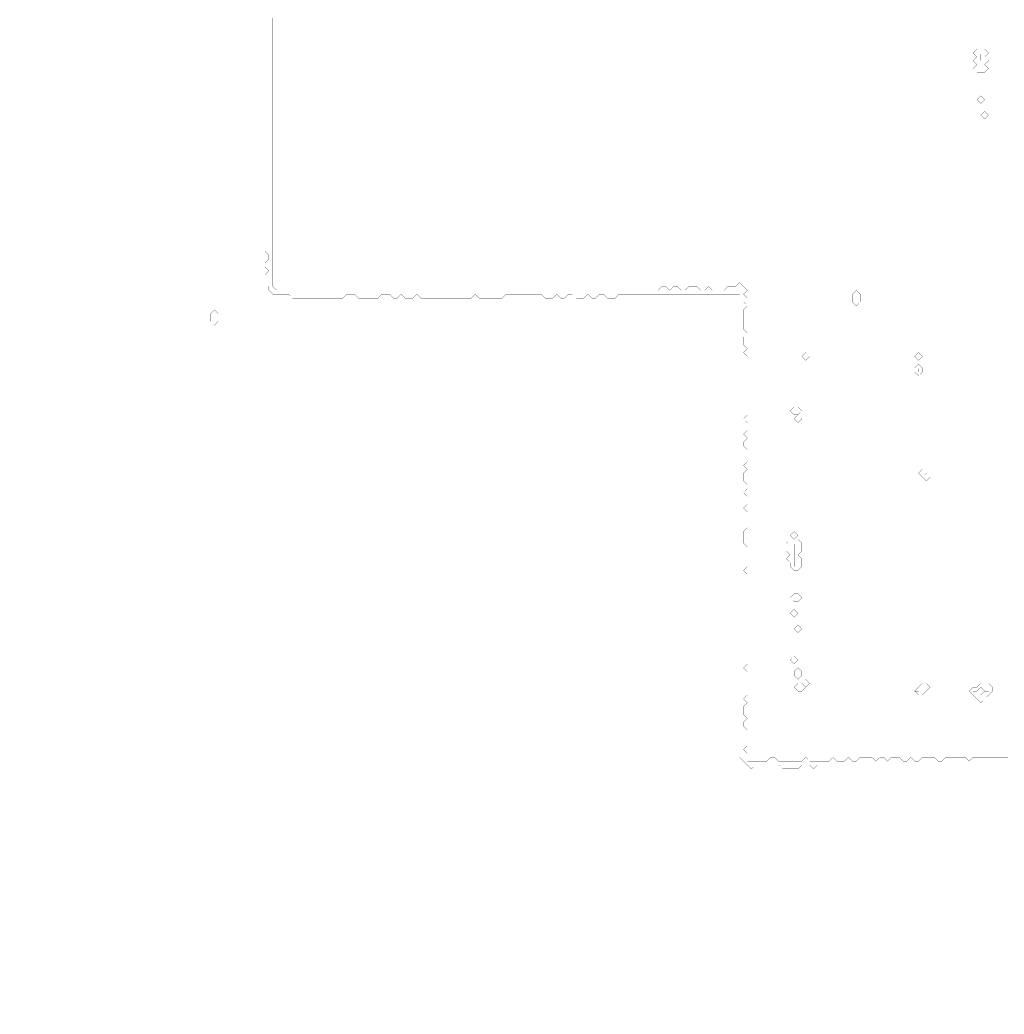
# Model space of a CAD drawing. Header units: metres. Extents: x 0 to 4929, y -4929 to 0.
# Drawn here: x 0 to 2440, y -4929 to -2464 of the extents above; entities that cross this region are included whole.
import ezdxf

# ---------------------------------------------------------------- set-up
doc = ezdxf.new("R2010")
doc.units = ezdxf.units.M
for name, color, linetype in [('conductor', 1, 'Continuous'), ('dielectric', 8, 'Continuous'), ('substrate', 5, 'Continuous')]:
    doc.layers.add(name, color=color, linetype=linetype)

msp = doc.modelspace()

# ---------------------------------------------------------------- linework, layer by layer
at = {"layer": 'conductor', "const_width": 0.5}
msp.add_lwpolyline([(626.9, -2459.4), (626.9, -2469), (626.9, -2478.6), (626.9, -2488.3), (626.9, -2497.9), (626.9, -2507.6), (626.9, -2517.2), (626.9, -2526.9), (626.9, -2536.5), (626.9, -2546.2), (626.9, -2555.8), (626.9, -2565.4), (626.9, -2575.1), (626.9, -2584.7), (626.9, -2594.4), (626.9, -2604), (626.9, -2613.7), (626.9, -2623.3), (626.9, -2633), (626.9, -2642.6), (626.9, -2652.2), (626.9, -2661.9), (626.9, -2671.5), (626.9, -2681.2), (626.9, -2690.8), (626.9, -2700.5), (626.9, -2710.1), (626.9, -2719.8), (626.9, -2729.4), (626.9, -2739), (626.9, -2748.7), (626.9, -2758.3), (626.9, -2768), (626.9, -2777.6), (626.9, -2787.3), (626.9, -2796.9), (626.9, -2806.6), (626.9, -2816.2), (626.9, -2825.8), (626.9, -2835.5), (626.9, -2845.1), (626.9, -2854.8), (626.9, -2864.4), (626.9, -2874.1), (626.9, -2883.7), (626.9, -2893.4), (626.9, -2903), (626.9, -2912.6), (626.9, -2922.3), (626.9, -2931.9), (626.9, -2941.6), (626.9, -2951.2), (626.9, -2960.9), (626.9, -2970.5), (626.9, -2980.2), (626.9, -2989.8), (626.9, -2999.4), (626.9, -3009.1), (626.9, -3018.7), (626.9, -3028.4), (626.9, -3038), (626.9, -3047.7), (626.9, -3057.3), (626.9, -3067), (626.9, -3076.6), (626.9, -3086.2), (626.9, -3095.9), (626.9, -3105.5), (626.9, -3115.2), (626.9, -3124.8), (636.5, -3134.5), (646.2, -3134.5), (655.8, -3134.5), (665.5, -3134.5), (675.1, -3134.5), (684.8, -3134.5), (694.4, -3134.5), (704.1, -3134.5), (713.7, -3134.5), (723.3, -3134.5), (733, -3134.5), (742.6, -3134.5), (752.3, -3134.5), (761.9, -3134.5), (771.6, -3134.5), (781.2, -3134.5), (790.9, -3134.5), (800.5, -3134.5), (810.1, -3134.5), (819.8, -3134.5), (829.4, -3134.5), (839.1, -3134.5), (848.7, -3134.5), (858.4, -3134.5), (868, -3134.5), (877.7, -3134.5), (887.3, -3134.5), (896.9, -3134.5), (906.6, -3134.5), (916.2, -3134.5), (925.9, -3134.5), (935.5, -3134.5), (945.2, -3134.5), (954.8, -3134.5), (964.5, -3134.5), (974.1, -3134.5), (983.7, -3134.5), (993.4, -3134.5), (1003, -3134.5), (1012.7, -3134.5), (1022.3, -3134.5), (1032, -3134.5), (1041.6, -3134.5), (1051.3, -3134.5), (1060.9, -3134.5), (1070.5, -3134.5), (1080.2, -3134.5), (1089.8, -3134.5), (1099.5, -3134.5), (1109.1, -3134.5), (1118.8, -3134.5), (1128.4, -3134.5), (1138.1, -3134.5), (1147.7, -3134.5), (1157.3, -3134.5), (1167, -3134.5), (1176.6, -3134.5), (1186.3, -3134.5), (1195.9, -3134.5), (1205.6, -3134.5), (1215.2, -3134.5), (1224.9, -3134.5), (1234.5, -3134.5), (1244.1, -3134.5), (1253.8, -3134.5), (1263.4, -3134.5), (1273.1, -3134.5), (1282.7, -3134.5), (1292.4, -3134.5), (1302, -3134.5), (1311.7, -3134.5), (1321.3, -3134.5), (1330.9, -3134.5), (1340.6, -3134.5), (1350.2, -3134.5), (1359.9, -3134.5), (1369.5, -3134.5), (1379.2, -3134.5), (1388.8, -3134.5), (1398.5, -3134.5), (1408.1, -3134.5), (1417.7, -3134.5), (1427.4, -3134.5), (1437, -3134.5), (1446.7, -3134.5), (1456.3, -3134.5), (1466, -3134.5), (1475.6, -3134.5), (1485.3, -3134.5), (1494.9, -3134.5), (1504.5, -3134.5), (1514.2, -3134.5), (1523.8, -3134.5), (1533.5, -3134.5), (1543.1, -3134.5), (1552.8, -3134.5), (1562.4, -3134.5), (1572.1, -3134.5), (1581.7, -3134.5), (1591.3, -3124.8), (1601, -3124.8), (1610.6, -3134.5), (1620.3, -3124.8), (1629.9, -3124.8), (1639.6, -3134.5), (1649.2, -3134.5), (1658.9, -3124.8), (1668.5, -3124.8), (1678.1, -3124.8), (1687.8, -3134.5), (1697.4, -3134.5), (1707.1, -3124.8), (1716.7, -3134.5), (1726.4, -3134.5), (1736, -3134.5), (1745.7, -3134.5), (1755.3, -3124.8), (1764.9, -3124.8), (1774.6, -3124.8), (1784.2, -3115.2), (1793.9, -3124.8), (1803.5, -3134.5), (1793.9, -3144.1), (1803.5, -3153.8), (1793.9, -3163.4), (1803.5, -3173.1), (1793.9, -3182.7), (1793.9, -3192.3), (1793.9, -3202), (1793.9, -3211.6), (1793.9, -3221.3), (1793.9, -3230.9), (1803.5, -3240.6), (1793.9, -3250.2), (1793.9, -3259.9), (1793.9, -3269.5), (1803.5, -3279.1), (1793.9, -3288.8), (1803.5, -3298.4), (1803.5, -3308.1), (1803.5, -3317.7), (1803.5, -3327.4), (1803.5, -3337), (1803.5, -3346.7), (1803.5, -3356.3), (1803.5, -3365.9), (1803.5, -3375.6), (1803.5, -3385.2), (1803.5, -3394.9), (1803.5, -3404.5), (1803.5, -3414.2), (1803.5, -3423.8), (1803.5, -3433.5), (1803.5, -3443.1), (1793.9, -3452.7), (1803.5, -3462.4), (1803.5, -3472), (1803.5, -3481.7), (1793.9, -3491.3), (1803.5, -3501), (1793.9, -3510.6), (1793.9, -3520.3), (1803.5, -3529.9), (1803.5, -3539.5), (1803.5, -3549.2), (1803.5, -3558.8), (1793.9, -3568.5), (1803.5, -3578.1), (1793.9, -3587.8), (1793.9, -3597.4), (1793.9, -3607.1), (1803.5, -3616.7), (1803.5, -3626.3), (1793.9, -3636), (1803.5, -3645.6), (1803.5, -3655.3), (1803.5, -3664.9), (1793.9, -3674.6), (1803.5, -3684.2), (1803.5, -3693.9), (1803.5, -3703.5), (1803.5, -3713.1), (1803.5, -3722.8), (1793.9, -3732.4), (1793.9, -3742.1), (1793.9, -3751.7), (1793.9, -3761.4), (1803.5, -3771), (1803.5, -3780.7), (1803.5, -3790.3), (1803.5, -3799.9), (1803.5, -3809.6), (1803.5, -3819.2), (1793.9, -3828.9), (1803.5, -3838.5), (1803.5, -3848.2), (1803.5, -3857.8), (1803.5, -3867.5), (1803.5, -3877.1), (1803.5, -3886.7), (1803.5, -3896.4), (1803.5, -3906), (1803.5, -3915.7), (1803.5, -3925.3), (1803.5, -3935), (1803.5, -3944.6), (1803.5, -3954.3), (1803.5, -3963.9), (1803.5, -3973.5), (1803.5, -3983.2), (1803.5, -3992.8), (1803.5, -4002.5), (1803.5, -4012.1), (1803.5, -4021.8), (1803.5, -4031.4), (1803.5, -4041.1), (1803.5, -4050.7), (1803.5, -4060.3), (1793.9, -4070), (1803.5, -4079.6), (1803.5, -4089.3), (1803.5, -4098.9), (1803.5, -4108.6), (1803.5, -4118.2), (1803.5, -4127.9), (1803.5, -4137.5), (1793.9, -4147.1), (1803.5, -4156.8), (1793.9, -4166.4), (1793.9, -4176.1), (1793.9, -4185.7), (1803.5, -4195.4), (1793.9, -4205), (1793.9, -4214.7), (1803.5, -4224.3), (1803.5, -4233.9), (1803.5, -4243.6), (1803.5, -4253.2), (1803.5, -4262.9), (1793.9, -4272.5), (1803.5, -4282.2), (1803.5, -4291.8), (1803.5, -4301.5), (1813.2, -4301.5), (1822.8, -4301.5), (1832.5, -4301.5), (1842.1, -4301.5), (1851.8, -4301.5), (1861.4, -4291.8), (1871, -4291.8), (1880.7, -4301.5), (1890.3, -4301.5), (1900, -4301.5), (1909.6, -4301.5), (1919.3, -4301.5), (1928.9, -4301.5), (1938.6, -4301.5), (1948.2, -4291.8), (1957.8, -4301.5), (1967.5, -4301.5), (1977.1, -4301.5), (1986.8, -4301.5), (1996.4, -4301.5), (2006.1, -4301.5), (2015.7, -4291.8), (2025.4, -4301.5), (2035, -4301.5), (2044.6, -4301.5), (2054.3, -4291.8), (2063.9, -4301.5), (2073.6, -4301.5), (2083.2, -4291.8), (2092.9, -4291.8), (2102.5, -4291.8), (2112.2, -4291.8), (2121.8, -4301.5), (2131.4, -4291.8), (2141.1, -4291.8), (2150.7, -4301.5), (2160.4, -4291.8), (2170, -4291.8), (2179.7, -4291.8), (2189.3, -4301.5), (2199, -4301.5), (2208.6, -4291.8), (2218.2, -4301.5), (2227.9, -4301.5), (2237.5, -4291.8), (2247.2, -4291.8), (2256.8, -4291.8), (2266.5, -4291.8), (2276.1, -4301.5), (2285.8, -4301.5), (2295.4, -4291.8), (2305, -4291.8), (2314.7, -4291.8), (2324.3, -4291.8), (2334, -4291.8), (2343.6, -4291.8), (2353.3, -4301.5), (2362.9, -4291.8), (2372.6, -4291.8), (2382.2, -4291.8), (2391.8, -4291.8), (2401.5, -4291.8), (2411.1, -4291.8), (2420.8, -4291.8), (2430.4, -4291.8), (2440.1, -4291.8), (2449.7, -4291.8)], dxfattribs=at)
for points in [[(2362.9, -2546.2), (2372.6, -2536.5), (2382.2, -2536.5), (2391.8, -2536.5), (2401.5, -2546.2), (2391.8, -2555.8), (2401.5, -2565.4), (2391.8, -2575.1), (2401.5, -2584.7), (2391.8, -2594.4), (2382.2, -2594.4), (2372.6, -2594.4), (2362.9, -2584.7), (2372.6, -2575.1), (2362.9, -2565.4), (2372.6, -2555.8)], [(2372.6, -2661.9), (2382.2, -2652.2), (2391.8, -2661.9), (2382.2, -2671.5)], [(2382.2, -2700.5), (2391.8, -2690.8), (2401.5, -2700.5), (2391.8, -2710.1)], [(2063.9, -3144.1), (2073.6, -3134.5), (2083.2, -3144.1), (2083.2, -3153.8), (2083.2, -3163.4), (2073.6, -3173.1), (2063.9, -3163.4), (2063.9, -3153.8)], [(1938.6, -3298.4), (1948.2, -3288.8), (1957.8, -3298.4), (1948.2, -3308.1)], [(2218.2, -3298.4), (2227.9, -3288.8), (2237.5, -3298.4), (2227.9, -3308.1)], [(2218.2, -3327.4), (2227.9, -3317.7), (2237.5, -3327.4), (2237.5, -3337), (2227.9, -3346.7), (2218.2, -3337)], [(1909.6, -3433.5), (1919.3, -3423.8), (1928.9, -3423.8), (1938.6, -3433.5), (1928.9, -3443.1), (1919.3, -3443.1)], [(1919.3, -3452.7), (1928.9, -3443.1), (1938.6, -3452.7), (1928.9, -3462.4)], [(2227.9, -3587.8), (2237.5, -3578.1), (2247.2, -3587.8), (2237.5, -3597.4)], [(2237.5, -3597.4), (2247.2, -3587.8), (2256.8, -3597.4), (2247.2, -3607.1)], [(1909.6, -3742.1), (1919.3, -3732.4), (1928.9, -3742.1), (1919.3, -3751.7)], [(1900, -3761.4), (1909.6, -3751.7), (1919.3, -3751.7), (1928.9, -3751.7), (1938.6, -3761.4), (1938.6, -3771), (1938.6, -3780.7), (1928.9, -3790.3), (1938.6, -3799.9), (1938.6, -3809.6), (1938.6, -3819.2), (1928.9, -3828.9), (1919.3, -3828.9), (1909.6, -3819.2), (1909.6, -3809.6), (1900, -3799.9), (1909.6, -3790.3), (1900, -3780.7), (1900, -3771)], [(1909.6, -3896.4), (1919.3, -3886.7), (1928.9, -3886.7), (1938.6, -3896.4), (1928.9, -3906), (1919.3, -3906)], [(1909.6, -3935), (1919.3, -3925.3), (1928.9, -3935), (1919.3, -3944.6)], [(1919.3, -3973.5), (1928.9, -3963.9), (1938.6, -3973.5), (1928.9, -3983.2)], [(1909.6, -4050.7), (1919.3, -4041.1), (1928.9, -4050.7), (1919.3, -4060.3)], [(1919.3, -4079.6), (1928.9, -4070), (1938.6, -4079.6), (1938.6, -4089.3), (1928.9, -4098.9), (1919.3, -4089.3)], [(1919.3, -4118.2), (1928.9, -4108.6), (1938.6, -4108.6), (1948.2, -4118.2), (1938.6, -4127.9), (1928.9, -4127.9)], [(1938.6, -4108.6), (1948.2, -4098.9), (1957.8, -4108.6), (1948.2, -4118.2)], [(2227.9, -4118.2), (2237.5, -4108.6), (2247.2, -4108.6), (2256.8, -4118.2), (2247.2, -4127.9), (2237.5, -4137.5), (2227.9, -4137.5), (2218.2, -4127.9)], [(2372.6, -4118.2), (2382.2, -4108.6), (2391.8, -4108.6), (2401.5, -4108.6), (2411.1, -4118.2), (2411.1, -4127.9), (2401.5, -4137.5), (2391.8, -4147.1), (2382.2, -4156.8), (2372.6, -4147.1), (2362.9, -4137.5), (2353.3, -4127.9), (2362.9, -4118.2)]]:
    msp.add_lwpolyline(points, close=True, dxfattribs=at)
at = {"layer": 'dielectric', "const_width": 0.5}
msp.add_lwpolyline([(2382.2, -4137.5)], close=True, dxfattribs=at)
at = {"layer": 'substrate', "const_width": 0.5}
for points in [[(0, -2459.4), (0, -2469), (0, -2478.6), (0, -2488.3), (0, -2497.9), (0, -2507.6), (0, -2517.2), (0, -2526.9), (0, -2536.5), (0, -2546.2), (0, -2555.8), (0, -2565.4), (0, -2575.1), (0, -2584.7), (0, -2594.4), (0, -2604), (0, -2613.7), (0, -2623.3), (0, -2633), (0, -2642.6), (0, -2652.2), (0, -2661.9), (0, -2671.5), (0, -2681.2), (0, -2690.8), (0, -2700.5), (0, -2710.1), (0, -2719.8), (0, -2729.4), (0, -2739), (0, -2748.7), (0, -2758.3), (0, -2768), (0, -2777.6), (0, -2787.3), (0, -2796.9), (0, -2806.6), (0, -2816.2), (0, -2825.8), (0, -2835.5), (0, -2845.1), (0, -2854.8), (0, -2864.4), (0, -2874.1), (0, -2883.7), (0, -2893.4), (0, -2903), (0, -2912.6), (0, -2922.3), (0, -2931.9), (0, -2941.6), (0, -2951.2), (0, -2960.9), (0, -2970.5), (0, -2980.2), (0, -2989.8), (0, -2999.4), (0, -3009.1), (0, -3018.7), (0, -3028.4), (0, -3038), (0, -3047.7), (0, -3057.3), (0, -3067), (0, -3076.6), (0, -3086.2), (0, -3095.9), (0, -3105.5), (0, -3115.2), (0, -3124.8), (0, -3134.5), (0, -3144.1), (0, -3153.8), (0, -3163.4), (0, -3173.1), (0, -3182.7), (0, -3192.3), (0, -3202), (0, -3211.6), (0, -3221.3), (0, -3230.9), (0, -3240.6), (0, -3250.2), (0, -3259.9), (0, -3269.5), (0, -3279.1), (0, -3288.8), (0, -3298.4), (0, -3308.1), (0, -3317.7), (0, -3327.4), (0, -3337), (0, -3346.7), (0, -3356.3), (0, -3365.9), (0, -3375.6), (0, -3385.2), (0, -3394.9), (0, -3404.5), (0, -3414.2), (0, -3423.8), (0, -3433.5), (0, -3443.1), (0, -3452.7), (0, -3462.4), (0, -3472), (0, -3481.7), (0, -3491.3), (0, -3501), (0, -3510.6), (0, -3520.3), (0, -3529.9), (0, -3539.5), (0, -3549.2), (0, -3558.8), (0, -3568.5), (0, -3578.1), (0, -3587.8), (0, -3597.4), (0, -3607.1), (0, -3616.7), (0, -3626.3), (0, -3636), (0, -3645.6), (0, -3655.3), (0, -3664.9), (0, -3674.6), (0, -3684.2), (0, -3693.9), (0, -3703.5), (0, -3713.1), (0, -3722.8), (0, -3732.4), (0, -3742.1), (0, -3751.7), (0, -3761.4), (0, -3771), (0, -3780.7), (0, -3790.3), (0, -3799.9), (0, -3809.6), (0, -3819.2), (0, -3828.9), (0, -3838.5), (0, -3848.2), (0, -3857.8), (0, -3867.5), (0, -3877.1), (0, -3886.7), (0, -3896.4), (0, -3906), (0, -3915.7), (0, -3925.3), (0, -3935), (0, -3944.6), (0, -3954.3), (0, -3963.9), (0, -3973.5), (0, -3983.2), (0, -3992.8), (0, -4002.5), (0, -4012.1), (0, -4021.8), (0, -4031.4), (0, -4041.1), (0, -4050.7), (0, -4060.3), (0, -4070), (0, -4079.6), (0, -4089.3), (0, -4098.9), (0, -4108.6), (0, -4118.2), (0, -4127.9), (0, -4137.5), (0, -4147.1), (0, -4156.8), (0, -4166.4), (0, -4176.1), (0, -4185.7), (0, -4195.4), (0, -4205), (0, -4214.7), (0, -4224.3), (0, -4233.9), (0, -4243.6), (0, -4253.2), (0, -4262.9), (0, -4272.5), (0, -4282.2), (0, -4291.8), (0, -4301.5), (0, -4311.1), (0, -4320.8), (0, -4330.4), (0, -4340), (0, -4349.7), (0, -4359.3), (0, -4369), (0, -4378.6), (0, -4388.3), (0, -4397.9), (0, -4407.6), (0, -4417.2), (0, -4426.8), (0, -4436.5), (0, -4446.1), (0, -4455.8), (0, -4465.4), (0, -4475.1), (0, -4484.7), (0, -4494.4), (0, -4504), (0, -4513.6), (0, -4523.3), (0, -4532.9), (0, -4542.6), (0, -4552.2), (0, -4561.9), (0, -4571.5), (0, -4581.2), (0, -4590.8), (0, -4600.4), (0, -4610.1), (0, -4619.7), (0, -4629.4), (0, -4639), (0, -4648.7), (0, -4658.3), (0, -4668), (0, -4677.6), (0, -4687.2), (0, -4696.9), (0, -4706.5), (0, -4716.2), (0, -4725.8), (0, -4735.5), (0, -4745.1), (0, -4754.8), (0, -4764.4), (0, -4774), (0, -4783.7), (0, -4793.3), (0, -4803), (0, -4812.6), (0, -4822.3), (0, -4831.9), (0, -4841.6), (0, -4851.2), (0, -4860.8), (0, -4870.5), (0, -4880.1), (0, -4889.8), (0, -4899.4), (0, -4909.1), (0, -4918.7), (0, -4928.4), (9.6, -4928.4), (19.3, -4928.4), (28.9, -4928.4), (38.6, -4928.4), (48.2, -4928.4), (57.9, -4928.4), (67.5, -4928.4), (77.2, -4928.4), (86.8, -4928.4), (96.4, -4928.4), (106.1, -4928.4), (115.7, -4928.4), (125.4, -4928.4), (135, -4928.4), (144.7, -4928.4), (154.3, -4928.4), (164, -4928.4), (173.6, -4928.4), (183.2, -4928.4), (192.9, -4928.4), (202.5, -4928.4), (212.2, -4928.4), (221.8, -4928.4), (231.5, -4928.4), (241.1, -4928.4), (250.8, -4928.4), (260.4, -4928.4), (270, -4928.4), (279.7, -4928.4), (289.3, -4928.4), (299, -4928.4), (308.6, -4928.4), (318.3, -4928.4), (327.9, -4928.4), (337.6, -4928.4), (347.2, -4928.4), (356.8, -4928.4), (366.5, -4928.4), (376.1, -4928.4), (385.8, -4928.4), (395.4, -4928.4), (405.1, -4928.4), (414.7, -4928.4), (424.4, -4928.4), (434, -4928.4), (443.6, -4928.4), (453.3, -4928.4), (462.9, -4928.4), (472.6, -4928.4), (482.2, -4928.4), (491.9, -4928.4), (501.5, -4928.4), (511.2, -4928.4), (520.8, -4928.4), (530.4, -4928.4), (540.1, -4928.4), (549.7, -4928.4), (559.4, -4928.4), (569, -4928.4), (578.7, -4928.4), (588.3, -4928.4), (598, -4928.4), (607.6, -4928.4), (617.2, -4928.4), (626.9, -4928.4), (636.5, -4928.4), (646.2, -4928.4), (655.8, -4928.4), (665.5, -4928.4), (675.1, -4928.4), (684.8, -4928.4), (694.4, -4928.4), (704.1, -4928.4), (713.7, -4928.4), (723.3, -4928.4), (733, -4928.4), (742.6, -4928.4), (752.3, -4928.4), (761.9, -4928.4), (771.6, -4928.4), (781.2, -4928.4), (790.9, -4928.4), (800.5, -4928.4), (810.1, -4928.4), (819.8, -4928.4), (829.4, -4928.4), (839.1, -4928.4), (848.7, -4928.4), (858.4, -4928.4), (868, -4928.4), (877.7, -4928.4), (887.3, -4928.4), (896.9, -4928.4), (906.6, -4928.4), (916.2, -4928.4), (925.9, -4928.4), (935.5, -4928.4), (945.2, -4928.4), (954.8, -4928.4), (964.5, -4928.4), (974.1, -4928.4), (983.7, -4928.4), (993.4, -4928.4), (1003, -4928.4), (1012.7, -4928.4), (1022.3, -4928.4), (1032, -4928.4), (1041.6, -4928.4), (1051.3, -4928.4), (1060.9, -4928.4), (1070.5, -4928.4), (1080.2, -4928.4), (1089.8, -4928.4), (1099.5, -4928.4), (1109.1, -4928.4), (1118.8, -4928.4), (1128.4, -4928.4), (1138.1, -4928.4), (1147.7, -4928.4), (1157.3, -4928.4), (1167, -4928.4), (1176.6, -4928.4), (1186.3, -4928.4), (1195.9, -4928.4), (1205.6, -4928.4), (1215.2, -4928.4), (1224.9, -4928.4), (1234.5, -4928.4), (1244.1, -4928.4), (1253.8, -4928.4), (1263.4, -4928.4), (1273.1, -4928.4), (1282.7, -4928.4), (1292.4, -4928.4), (1302, -4928.4), (1311.7, -4928.4), (1321.3, -4928.4), (1330.9, -4928.4), (1340.6, -4928.4), (1350.2, -4928.4), (1359.9, -4928.4), (1369.5, -4928.4), (1379.2, -4928.4), (1388.8, -4928.4), (1398.5, -4928.4), (1408.1, -4928.4), (1417.7, -4928.4), (1427.4, -4928.4), (1437, -4928.4), (1446.7, -4928.4), (1456.3, -4928.4), (1466, -4928.4), (1475.6, -4928.4), (1485.3, -4928.4), (1494.9, -4928.4), (1504.5, -4928.4), (1514.2, -4928.4), (1523.8, -4928.4), (1533.5, -4928.4), (1543.1, -4928.4), (1552.8, -4928.4), (1562.4, -4928.4), (1572.1, -4928.4), (1581.7, -4928.4), (1591.3, -4928.4), (1601, -4928.4), (1610.6, -4928.4), (1620.3, -4928.4), (1629.9, -4928.4), (1639.6, -4928.4), (1649.2, -4928.4), (1658.9, -4928.4), (1668.5, -4928.4), (1678.1, -4928.4), (1687.8, -4928.4), (1697.4, -4928.4), (1707.1, -4928.4), (1716.7, -4928.4), (1726.4, -4928.4), (1736, -4928.4), (1745.7, -4928.4), (1755.3, -4928.4), (1764.9, -4928.4), (1774.6, -4928.4), (1784.2, -4928.4), (1793.9, -4928.4), (1803.5, -4928.4), (1813.2, -4928.4), (1822.8, -4928.4), (1832.5, -4928.4), (1842.1, -4928.4), (1851.8, -4928.4), (1861.4, -4928.4), (1871, -4928.4), (1880.7, -4928.4), (1890.3, -4928.4), (1900, -4928.4), (1909.6, -4928.4), (1919.3, -4928.4), (1928.9, -4928.4), (1938.6, -4928.4), (1948.2, -4928.4), (1957.8, -4928.4), (1967.5, -4928.4), (1977.1, -4928.4), (1986.8, -4928.4), (1996.4, -4928.4), (2006.1, -4928.4), (2015.7, -4928.4), (2025.4, -4928.4), (2035, -4928.4), (2044.6, -4928.4), (2054.3, -4928.4), (2063.9, -4928.4), (2073.6, -4928.4), (2083.2, -4928.4), (2092.9, -4928.4), (2102.5, -4928.4), (2112.2, -4928.4), (2121.8, -4928.4), (2131.4, -4928.4), (2141.1, -4928.4), (2150.7, -4928.4), (2160.4, -4928.4), (2170, -4928.4), (2179.7, -4928.4), (2189.3, -4928.4), (2199, -4928.4), (2208.6, -4928.4), (2218.2, -4928.4), (2227.9, -4928.4), (2237.5, -4928.4), (2247.2, -4928.4), (2256.8, -4928.4), (2266.5, -4928.4), (2276.1, -4928.4), (2285.8, -4928.4), (2295.4, -4928.4), (2305, -4928.4), (2314.7, -4928.4), (2324.3, -4928.4), (2334, -4928.4), (2343.6, -4928.4), (2353.3, -4928.4), (2362.9, -4928.4), (2372.6, -4928.4), (2382.2, -4928.4), (2391.8, -4928.4), (2401.5, -4928.4), (2411.1, -4928.4), (2420.8, -4928.4), (2430.4, -4928.4), (2440.1, -4928.4), (2449.7, -4928.4)], [(2449.7, -4311.1), (2440.1, -4311.1), (2430.4, -4311.1), (2420.8, -4311.1), (2411.1, -4311.1), (2401.5, -4311.1), (2391.8, -4311.1), (2382.2, -4311.1), (2372.6, -4311.1), (2362.9, -4311.1), (2353.3, -4311.1), (2343.6, -4311.1), (2334, -4311.1), (2324.3, -4311.1), (2314.7, -4311.1), (2305, -4311.1), (2295.4, -4311.1), (2285.8, -4311.1), (2276.1, -4311.1), (2266.5, -4311.1), (2256.8, -4311.1), (2247.2, -4311.1), (2237.5, -4311.1), (2227.9, -4311.1), (2218.2, -4311.1), (2208.6, -4311.1), (2199, -4311.1), (2189.3, -4311.1), (2179.7, -4311.1), (2170, -4311.1), (2160.4, -4311.1), (2150.7, -4311.1), (2141.1, -4311.1), (2131.4, -4311.1), (2121.8, -4311.1), (2112.2, -4311.1), (2102.5, -4311.1), (2092.9, -4311.1), (2083.2, -4311.1), (2073.6, -4311.1), (2063.9, -4311.1), (2054.3, -4311.1), (2044.6, -4311.1), (2035, -4311.1), (2025.4, -4311.1), (2015.7, -4311.1), (2006.1, -4311.1), (1996.4, -4311.1), (1986.8, -4311.1), (1977.1, -4311.1), (1967.5, -4320.8), (1957.8, -4311.1), (1948.2, -4311.1), (1938.6, -4311.1), (1928.9, -4320.8), (1919.3, -4320.8), (1909.6, -4320.8), (1900, -4320.8), (1890.3, -4320.8), (1880.7, -4311.1), (1871, -4311.1), (1861.4, -4311.1), (1851.8, -4311.1), (1842.1, -4311.1), (1832.5, -4311.1), (1822.8, -4311.1), (1813.2, -4320.8), (1803.5, -4311.1), (1793.9, -4301.5), (1784.2, -4291.8), (1784.2, -4282.2), (1784.2, -4272.5), (1784.2, -4262.9), (1784.2, -4253.2), (1784.2, -4243.6), (1784.2, -4233.9), (1784.2, -4224.3), (1784.2, -4214.7), (1784.2, -4205), (1784.2, -4195.4), (1784.2, -4185.7), (1784.2, -4176.1), (1784.2, -4166.4), (1784.2, -4156.8), (1784.2, -4147.1), (1784.2, -4137.5), (1784.2, -4127.9), (1784.2, -4118.2), (1784.2, -4108.6), (1784.2, -4098.9), (1784.2, -4089.3), (1784.2, -4079.6), (1784.2, -4070), (1784.2, -4060.3), (1784.2, -4050.7), (1784.2, -4041.1), (1784.2, -4031.4), (1784.2, -4021.8), (1784.2, -4012.1), (1784.2, -4002.5), (1784.2, -3992.8), (1784.2, -3983.2), (1784.2, -3973.5), (1784.2, -3963.9), (1784.2, -3954.3), (1784.2, -3944.6), (1784.2, -3935), (1784.2, -3925.3), (1784.2, -3915.7), (1784.2, -3906), (1784.2, -3896.4), (1784.2, -3886.7), (1784.2, -3877.1), (1784.2, -3867.5), (1784.2, -3857.8), (1784.2, -3848.2), (1784.2, -3838.5), (1784.2, -3828.9), (1784.2, -3819.2), (1784.2, -3809.6), (1784.2, -3799.9), (1784.2, -3790.3), (1784.2, -3780.7), (1784.2, -3771), (1784.2, -3761.4), (1784.2, -3751.7), (1784.2, -3742.1), (1784.2, -3732.4), (1784.2, -3722.8), (1784.2, -3713.1), (1784.2, -3703.5), (1784.2, -3693.9), (1784.2, -3684.2), (1784.2, -3674.6), (1784.2, -3664.9), (1784.2, -3655.3), (1784.2, -3645.6), (1784.2, -3636), (1784.2, -3626.3), (1784.2, -3616.7), (1784.2, -3607.1), (1784.2, -3597.4), (1784.2, -3587.8), (1784.2, -3578.1), (1784.2, -3568.5), (1784.2, -3558.8), (1784.2, -3549.2), (1784.2, -3539.5), (1784.2, -3529.9), (1784.2, -3520.3), (1784.2, -3510.6), (1784.2, -3501), (1784.2, -3491.3), (1784.2, -3481.7), (1784.2, -3472), (1784.2, -3462.4), (1784.2, -3452.7), (1784.2, -3443.1), (1784.2, -3433.5), (1784.2, -3423.8), (1784.2, -3414.2), (1784.2, -3404.5), (1784.2, -3394.9), (1784.2, -3385.2), (1784.2, -3375.6), (1784.2, -3365.9), (1784.2, -3356.3), (1784.2, -3346.7), (1784.2, -3337), (1784.2, -3327.4), (1784.2, -3317.7), (1784.2, -3308.1), (1784.2, -3298.4), (1784.2, -3288.8), (1784.2, -3279.1), (1784.2, -3269.5), (1784.2, -3259.9), (1784.2, -3250.2), (1784.2, -3240.6), (1784.2, -3230.9), (1784.2, -3221.3), (1784.2, -3211.6), (1784.2, -3202), (1784.2, -3192.3), (1784.2, -3182.7), (1784.2, -3173.1), (1784.2, -3163.4), (1784.2, -3153.8), (1784.2, -3144.1), (1774.6, -3144.1), (1764.9, -3144.1), (1755.3, -3144.1), (1745.7, -3144.1), (1736, -3144.1), (1726.4, -3144.1), (1716.7, -3144.1), (1707.1, -3144.1), (1697.4, -3144.1), (1687.8, -3144.1), (1678.1, -3144.1), (1668.5, -3144.1), (1658.9, -3144.1), (1649.2, -3144.1), (1639.6, -3144.1), (1629.9, -3144.1), (1620.3, -3144.1), (1610.6, -3144.1), (1601, -3144.1), (1591.3, -3144.1), (1581.7, -3144.1), (1572.1, -3144.1), (1562.4, -3144.1), (1552.8, -3144.1), (1543.1, -3144.1), (1533.5, -3144.1), (1523.8, -3144.1), (1514.2, -3144.1), (1504.5, -3144.1), (1494.9, -3144.1), (1485.3, -3144.1), (1475.6, -3153.8), (1466, -3153.8), (1456.3, -3153.8), (1446.7, -3144.1), (1437, -3144.1), (1427.4, -3153.8), (1417.7, -3153.8), (1408.1, -3144.1), (1398.5, -3153.8), (1388.8, -3153.8), (1379.2, -3153.8), (1369.5, -3144.1), (1359.9, -3144.1), (1350.2, -3153.8), (1340.6, -3153.8), (1330.9, -3144.1), (1321.3, -3153.8), (1311.7, -3153.8), (1302, -3153.8), (1292.4, -3144.1), (1282.7, -3144.1), (1273.1, -3144.1), (1263.4, -3144.1), (1253.8, -3144.1), (1244.1, -3144.1), (1234.5, -3144.1), (1224.9, -3144.1), (1215.2, -3144.1), (1205.6, -3144.1), (1195.9, -3153.8), (1186.3, -3153.8), (1176.6, -3153.8), (1167, -3153.8), (1157.3, -3153.8), (1147.7, -3153.8), (1138.1, -3153.8), (1128.4, -3144.1), (1118.8, -3153.8), (1109.1, -3153.8), (1099.5, -3153.8), (1089.8, -3153.8), (1080.2, -3153.8), (1070.5, -3153.8), (1060.9, -3153.8), (1051.3, -3153.8), (1041.6, -3153.8), (1032, -3153.8), (1022.3, -3153.8), (1012.7, -3153.8), (1003, -3153.8), (993.4, -3153.8), (983.7, -3144.1), (974.1, -3153.8), (964.5, -3153.8), (954.8, -3153.8), (945.2, -3144.1), (935.5, -3153.8), (925.9, -3153.8), (916.2, -3144.1), (906.6, -3144.1), (896.9, -3144.1), (887.3, -3153.8), (877.7, -3153.8), (868, -3153.8), (858.4, -3153.8), (848.7, -3153.8), (839.1, -3153.8), (829.4, -3144.1), (819.8, -3144.1), (810.1, -3144.1), (800.5, -3153.8), (790.9, -3153.8), (781.2, -3153.8), (771.6, -3153.8), (761.9, -3153.8), (752.3, -3153.8), (742.6, -3153.8), (733, -3153.8), (723.3, -3153.8), (713.7, -3153.8), (704.1, -3153.8), (694.4, -3153.8), (684.8, -3153.8), (675.1, -3153.8), (665.5, -3144.1), (655.8, -3144.1), (646.2, -3144.1), (636.5, -3144.1), (626.9, -3144.1), (617.2, -3134.5), (617.2, -3124.8), (607.6, -3115.2), (607.6, -3105.5), (607.6, -3095.9), (617.2, -3086.2), (607.6, -3076.6), (607.6, -3067), (617.2, -3057.3), (617.2, -3047.7), (607.6, -3038), (607.6, -3028.4), (607.6, -3018.7), (607.6, -3009.1), (607.6, -2999.4), (607.6, -2989.8), (607.6, -2980.2), (607.6, -2970.5), (607.6, -2960.9), (607.6, -2951.2), (607.6, -2941.6), (607.6, -2931.9), (607.6, -2922.3), (607.6, -2912.6), (607.6, -2903), (607.6, -2893.4), (607.6, -2883.7), (607.6, -2874.1), (607.6, -2864.4), (607.6, -2854.8), (607.6, -2845.1), (607.6, -2835.5), (607.6, -2825.8), (607.6, -2816.2), (607.6, -2806.6), (607.6, -2796.9), (607.6, -2787.3), (607.6, -2777.6), (607.6, -2768), (607.6, -2758.3), (607.6, -2748.7), (607.6, -2739), (607.6, -2729.4), (607.6, -2719.8), (607.6, -2710.1), (607.6, -2700.5), (607.6, -2690.8), (607.6, -2681.2), (607.6, -2671.5), (607.6, -2661.9), (607.6, -2652.2), (607.6, -2642.6), (607.6, -2633), (607.6, -2623.3), (607.6, -2613.7), (607.6, -2604), (607.6, -2594.4), (607.6, -2584.7), (607.6, -2575.1), (607.6, -2565.4), (607.6, -2555.8), (607.6, -2546.2), (607.6, -2536.5), (607.6, -2526.9), (607.6, -2517.2), (607.6, -2507.6), (607.6, -2497.9), (607.6, -2488.3), (607.6, -2478.6), (607.6, -2469), (607.6, -2459.4)]]:
    msp.add_lwpolyline(points, dxfattribs=at)
for points in [[(2382.2, -2546.2), (2382.2, -2555.8), (2382.2, -2565.4), (2382.2, -2555.8)], [(2382.2, -2584.7)], [(2382.2, -2661.9)], [(2382.2, -2710.1)], [(2401.5, -2690.8)], [(2401.5, -2710.1)], [(2218.2, -2739)], [(2073.6, -3144.1), (2073.6, -3153.8), (2073.6, -3163.4), (2073.6, -3153.8)], [(472.6, -3192.3), (482.2, -3182.7), (491.9, -3192.3), (491.9, -3202), (491.9, -3211.6), (482.2, -3221.3), (472.6, -3211.6), (472.6, -3202)], [(2227.9, -3298.4)], [(2227.9, -3327.4), (2227.9, -3337)], [(1919.3, -3433.5)], [(2247.2, -3597.4)], [(1919.3, -3742.1)], [(1919.3, -3761.4), (1919.3, -3771), (1919.3, -3780.7), (1919.3, -3790.3), (1919.3, -3799.9), (1919.3, -3809.6), (1919.3, -3819.2), (1919.3, -3809.6), (1919.3, -3799.9), (1919.3, -3790.3), (1919.3, -3780.7), (1919.3, -3771)], [(1900, -3886.7)], [(1919.3, -3896.4)], [(1919.3, -3935)], [(1919.3, -4050.7)], [(1909.6, -4127.9)], [(1928.9, -4127.9)], [(2218.2, -4127.9), (2227.9, -4127.9)], [(2382.2, -4118.2), (2372.6, -4127.9), (2362.9, -4127.9), (2372.6, -4127.9), (2382.2, -4137.5), (2391.8, -4127.9), (2401.5, -4127.9), (2391.8, -4127.9)], [(2430.4, -4127.9)]]:
    msp.add_lwpolyline(points, close=True, dxfattribs=at)

doc.saveas('drawing.dxf')
